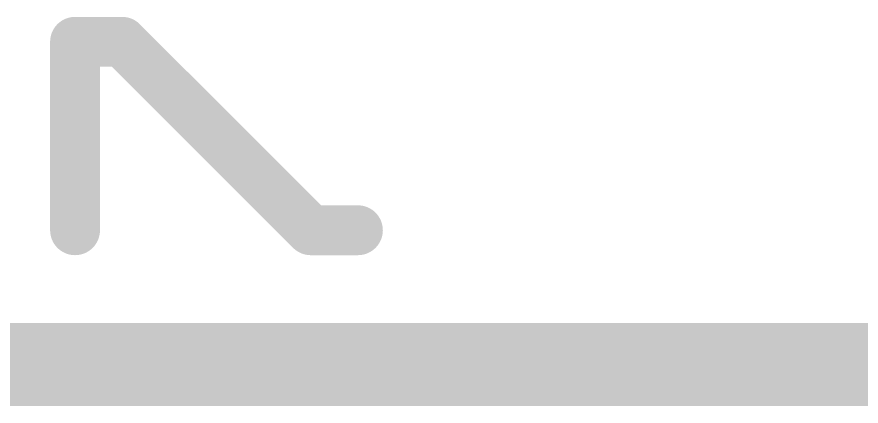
# Model space of a CAD drawing. Extents: x -15.6 to 82.7, y -6.5 to 54.7.
# Drawn here: x 36.22 to 38.799, y 48.133 to 49.323 of the extents above; entities that cross this region are included whole.
import ezdxf

# ---------------------------------------------------------------- set-up
doc = ezdxf.new("R2010")
doc.units = 0
doc.layers.add('16', color=132, linetype='CONTINUOUS')
doc.layers.add('21', color=41, linetype='CONTINUOUS')

msp = doc.modelspace()

# ---------------------------------------------------------------- linework, layer by layer
at = {"layer": '16', "const_width": 0.254}
msp.add_lwpolyline([(5.08, 48.26), (67.31, 48.26)], dxfattribs=at)
at = {"layer": '21', "const_width": 0.1524}
for points in [[(36.3975, 48.6707), (36.3975, 49.2469)], [(36.3975, 49.2469), (36.5415, 49.2469)], [(36.5415, 49.2469), (37.1177, 48.6707)], [(37.1177, 48.6707), (37.2618, 48.6707)]]:
    msp.add_lwpolyline(points, dxfattribs=at)
at = {"layer": '21', "const_width": 0.0762}
for points in [[(36.4356, 49.2469, 1), (36.3594, 49.2469)], [(36.3975, 49.285, 1), (36.3975, 49.2088)], [(36.5685, 49.2738, 1), (36.5146, 49.22)], [(36.5415, 49.2088, 1), (36.5415, 49.285)], [(37.1177, 48.7088, 1), (37.1177, 48.6326)], [(37.0908, 48.6437, 1), (37.1447, 48.6976)], [(37.2618, 48.6326, 1), (37.2618, 48.7088)], [(36.3594, 48.6707, 1), (36.4356, 48.6707)]]:
    msp.add_lwpolyline(points, format="xyb", dxfattribs=at)

doc.saveas('drawing.dxf')
